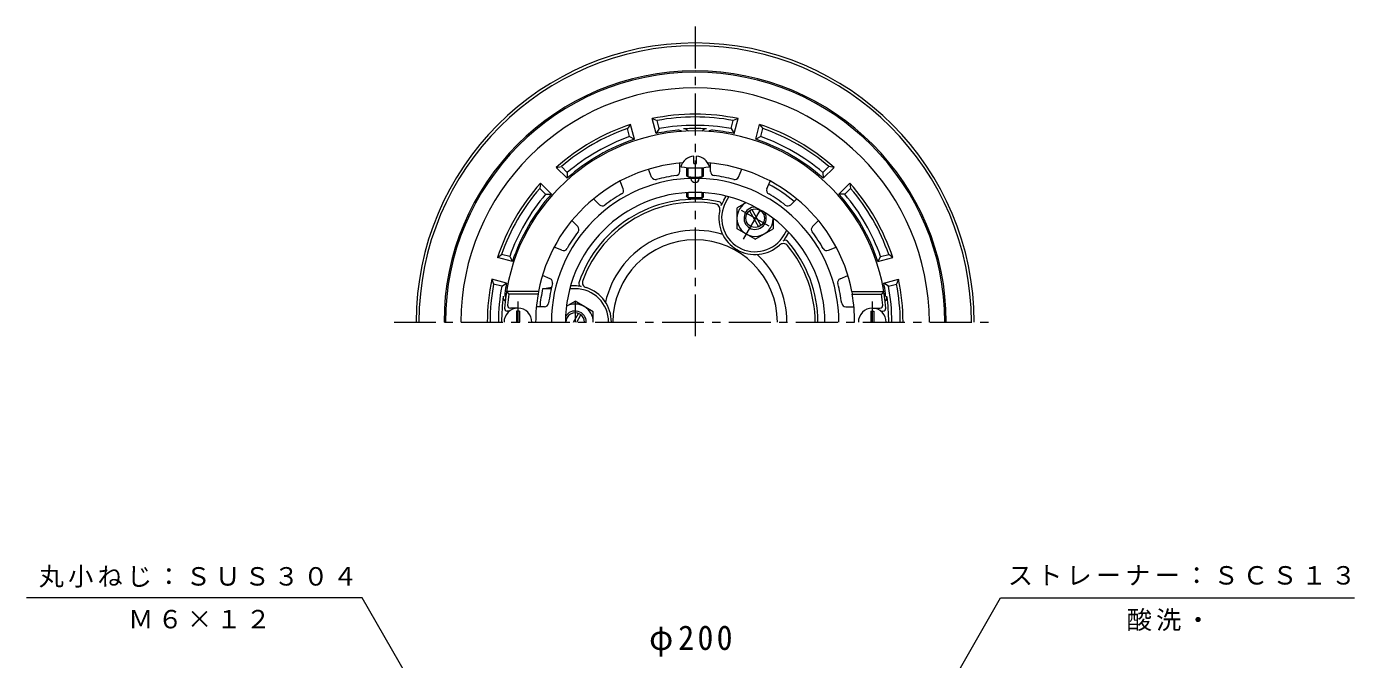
# Model space of a CAD drawing. Units: millimetres, scale not verified. Extents: x -273 to 223, y -346 to 324.
# Drawn here: x -272.6 to 203.3, y 97.5 to 324.1 of the extents above; entities that cross this region are included whole.
import ezdxf

# ---------------------------------------------------------------- set-up
doc = ezdxf.new("R2010")
doc.units = ezdxf.units.MM
doc.header["$LTSCALE"] = 3
doc.linetypes.add('CHAIN1', pattern=[8, 5, -1, 1, -1])
for name, color, linetype, lineweight in [('0-0_通り芯', 3, 'Continuous', 9), ('0-1_躯体', 2, 'Continuous', 9), ('0-2_仕上', 6, 'Continuous', 9), ('0-4_その他', 7, 'Continuous', 9), ('0-5_寸法', 7, 'Continuous', 9)]:
    doc.layers.add(name, color=color, linetype=linetype, lineweight=lineweight)
doc.styles.add('ＭＳ ゴシック', font='')
doc.styles.get('ＭＳ ゴシック').set_extended_font_data('MS Gothic')

msp = doc.modelspace()

# ---------------------------------------------------------------- linework, layer by layer
at = {"layer": '0-0_通り芯', "linetype": 'CHAIN1'}
for p, q in [((-32.96, 324.147), (-32.96, 213.252)), ((-140.838, 218.27), (74.085, 218.27))]:
    msp.add_line(p, q, dxfattribs=at)
at = {"layer": '0-0_通り芯'}
for radius, start, end in [(100, 0, 180), (99, 0, 180), (32.913, 72.51527, 167.48474), (29.485, 0, 180), (32.913, 0, 47.48473)]:
    msp.add_arc((-32.96, 218.27), radius, start, end, dxfattribs=at)
at = {"layer": '0-1_躯体'}
for p, q in [((-45.839, 287.584), (-46.617, 290.49)), ((-20.082, 287.584), (-19.303, 290.49)), ((-17.57, 291.163), (-19.303, 290.49)), ((-18.995, 285.842), (-17.57, 291.163)), ((-56.078, 289.092), (-57.243, 287.643)), ((-56.464, 284.737), (-57.243, 287.643)), ((-54.652, 283.771), (-56.078, 289.092)), ((-45.839, 287.584), (-46.925, 285.842)), ((-20.082, 287.584), (-18.995, 285.842)), ((-9.456, 284.737), (-8.678, 287.643)), ((-56.464, 284.737), (-54.652, 283.771)), ((-9.456, 284.737), (-11.268, 283.771)), ((-78.77, 271.858), (-80.898, 273.986)), ((-78.77, 271.858), (-78.84, 269.807)), ((12.85, 271.858), (14.977, 273.986)), ((12.85, 271.858), (12.92, 269.807)), ((12.92, 269.807), (16.815, 273.702)), ((16.815, 273.702), (14.977, 273.986)), ((-88.392, 268.045), (-88.676, 266.207)), ((-84.497, 264.15), (-88.392, 268.045)), ((-86.548, 264.08), (-88.676, 266.207)), ((-86.548, 264.08), (-84.497, 264.15)), ((-22.718, 262.009), (-21.896, 263.434)), ((-21.852, 261.509), (-20.89, 263.176)), ((20.628, 264.08), (18.577, 264.15)), ((20.628, 264.08), (22.756, 266.207)), ((-1.068, 249.509), (-0.105, 251.176)), ((-0.202, 249.009), (0.621, 250.434)), ((-99.427, 241.774), (-102.333, 242.552)), ((-99.427, 241.774), (-98.462, 239.962)), ((33.507, 241.774), (32.541, 239.962)), ((32.541, 239.962), (37.862, 241.388)), ((33.507, 241.774), (36.413, 242.552)), ((37.862, 241.388), (36.413, 242.552)), ((-102.274, 231.148), (-105.18, 231.927)), ((-102.274, 231.148), (-100.532, 232.235)), ((-87.609, 230.27), (-84.408, 230.803)), ((-84.535, 230.27), (-87.609, 230.27)), ((-75.96, 230.27), (-77.885, 230.27)), ((-75.96, 231.27), (-77.606, 231.27)), ((36.354, 231.148), (34.612, 232.235)), ((36.354, 231.148), (39.26, 231.927))]:
    msp.add_line(p, q, dxfattribs=at)
at = {"layer": '0-1_躯体', "color": 4}
for p, q in [((-14.853, 261.05), (-17.955, 259.259)), ((-17.955, 251.759), (-17.955, 259.259)), ((-13.536, 258.104), (-10.25, 252.413)), ((-12.67, 258.604), (-9.384, 252.913)), ((-4.96, 255.395), (-4.96, 251.756)), ((-11.455, 248.006), (-17.955, 251.759)), ((-11.455, 248.006), (-4.96, 251.756)), ((-79.111, 223.956), (-75.96, 225.775)), ((-76.537, 218.27), (-74.75, 221.365)), ((-75.383, 218.27), (-73.884, 220.865))]:
    msp.add_line(p, q, dxfattribs=at)
at = {"layer": '0-1_躯体', "color": 4, "linetype": 'CHAIN1'}
for p, q in [((-6.434, 252.607), (-16.329, 258.32)), ((-9.71, 258.54), (-15.778, 248.03)), ((-75.96, 225.81), (-75.96, 218.27))]:
    msp.add_line(p, q, dxfattribs=at)
at = {"layer": '0-1_躯体'}
for points in [[(-46.925, 285.842), (-48.351, 291.163), (-46.617, 290.49)], [(-11.268, 283.771), (-9.842, 289.092), (-8.678, 287.643)], [(-78.84, 269.807), (-82.735, 273.702), (-80.898, 273.986)], [(18.577, 264.15), (22.472, 268.045), (22.756, 266.207)], [(-98.462, 239.962), (-103.782, 241.388), (-102.333, 242.552)], [(-100.532, 232.235), (-105.853, 233.66), (-105.18, 231.927)], [(34.612, 232.235), (39.933, 233.66), (39.26, 231.927)]]:
    msp.add_lwpolyline(points, dxfattribs=at)
at = {"layer": '0-1_躯体', "color": 4}
msp.add_lwpolyline([(-69.465, 218.27), (-69.465, 222.025), (-75.96, 225.775)], dxfattribs=at)
msp.add_circle((-11.46, 255.509), 3.324, dxfattribs=at)
at = {"layer": '0-1_躯体'}
for centre, radius, start, end in [((-32.96, 218.27), 90, 0, 180), ((-32.96, 218.27), 89.5, 0, 180), ((-32.96, 218.27), 83.941, 0, 180), ((-32.96, 218.27), 74.5, 78.07777, 101.92224), ((-32.96, 218.27), 73.5, 79.29149, 100.70854), ((-32.96, 218.27), 74.5, 108.07777, 131.92224), ((-32.96, 218.27), 73.5, 109.29149, 130.70854), ((-32.96, 218.27), 69, 95.13783, 101.67665), ((-32.96, 218.27), 70.5, 79.47449, 100.52557), ((-38.96, 285.001), 2, 53.16594, 95.13788), ((-32.96, 218.27), 69.376, 86.59644, 93.40356), ((-36.96, 285.526), 2, 36.91762, 93.40337), ((-28.96, 285.526), 2, 86.59663, 143.08269), ((-26.96, 285.001), 2, 84.86212, 126.83406), ((-32.96, 218.27), 69, 78.32338, 84.86217), ((-32.96, 218.27), 74.5, 48.07777, 71.92224), ((-32.96, 218.27), 73.5, 49.29149, 70.70854), ((-32.96, 218.27), 69, 108.32338, 131.67665), ((-32.96, 218.27), 70.5, 109.47449, 130.52557), ((-32.96, 218.27), 69, 48.32338, 71.67665), ((-32.96, 218.27), 70.5, 49.47449, 70.52557), ((-32.96, 218.27), 74.5, 138.07777, 161.92224), ((-32.96, 218.27), 55.95, 50.64133, 61.8587), ((-32.96, 218.27), 74.5, 18.07777, 41.92224), ((-32.96, 218.27), 73.5, 139.29149, 160.70854), ((-32.96, 218.27), 70.5, 139.47449, 160.52557), ((-32.96, 218.27), 69, 138.32338, 161.67665), ((-32.96, 218.27), 44, 78.73782, 161.26224), ((-11.46, 255.509), 13, 149.99991, 159.36919), ((-32.96, 218.27), 69, 18.32338, 41.67665), ((-32.96, 218.27), 70.5, 19.47449, 40.52557), ((-32.96, 218.27), 73.5, 19.29149, 40.70854), ((-32.96, 218.27), 43, 80.3933, 159.60683), ((-26.118, 258.695), 2, 347.73819, 80.39346), ((-11.46, 255.509), 13, 167.73729, 312.2627), ((-24.562, 260.442), 1, 339.36754, 78.73761), ((-11.46, 255.509), 12, 149.99997, 329.99992), ((-11.46, 255.509), 13, 320.63103, 329.99991), ((-0.637, 246.629), 1, 41.26125, 140.63077), ((-1.372, 244.408), 2, 39.6064, 132.26289), ((-32.96, 218.27), 44, 0, 41.26216), ((-32.96, 218.27), 43, 0, 39.60672), ((-32.96, 218.27), 74.5, 168.07777, 180.00002), ((-71.39, 232.557), 2, 159.6064, 252.26289), ((-32.96, 218.27), 74.5, 0, 11.92224), ((-32.96, 218.27), 73.5, 169.29144, 179.99998), ((-32.96, 218.27), 70.5, 169.47441, 179.99998), ((-99.21, 228.27), 2, 171.41681, 213.38803), ((-32.96, 218.27), 69, 168.32335, 171.41632), ((-32.96, 218.27), 55.95, 167.61522, 174.35864), ((-75.96, 218.27), 13, 80.63094, 89.99991), ((-75.96, 218.27), 12, 0, 89.99992), ((-73.681, 232.083), 1, 161.26411, 260.63068), ((-75.96, 218.27), 13, 0, 72.2627), ((-32.96, 218.27), 69, 8.58368, 11.67665), ((33.29, 228.27), 2, 326.61162, 8.58319), ((-32.96, 218.27), 70.5, 0, 10.52557), ((-32.96, 218.27), 73.5, 0, 10.70854), ((-32.96, 218.27), 69.376, 172.32347, 180), ((-99.732, 227.27), 2, 172.32343, 228.81255), ((33.812, 227.27), 2, 311.18845, 7.67657), ((-32.96, 218.27), 69.376, 0, 7.67653)]:
    msp.add_arc(centre, radius, start, end, dxfattribs=at)
at = {"layer": '0-1_躯体', "color": 4}
for centre, radius, start, end in [((-11.463, 255.504), 6.5, 120.94121, 359.05873), ((-11.46, 255.509), 4, 90.2198, 29.78027), ((-75.966, 218.27), 6.5, 359.99939, 118.93852), ((-75.96, 218.27), 4, 359.99976, 149.77924), ((-75.96, 218.27), 3.324, 359.99969, 180.00031)]:
    msp.add_arc(centre, radius, start, end, dxfattribs=at)
at = {"layer": '0-2_仕上', "color": 4}
for p, q in [((-33.46, 275.162), (-33.46, 277.779)), ((-32.46, 275.162), (-32.46, 277.779)), ((-35.96, 270.523), (-35.96, 273.642)), ((-35.46, 270.427), (-35.46, 273.601)), ((-33.46, 275.162), (-32.46, 275.162)), ((-30.46, 270.427), (-30.46, 273.601)), ((-29.96, 270.523), (-29.96, 273.642)), ((-35.96, 263.19), (-35.96, 264.673)), ((-35.96, 263.19), (-35.46, 262.69)), ((-35.46, 262.69), (-35.46, 264.703)), ((-30.46, 262.69), (-30.46, 264.703)), ((-29.96, 263.19), (-30.46, 262.69)), ((-29.96, 263.19), (-29.96, 264.673)), ((-95.96, 222.186), (-96.96, 222.186)), ((-96.96, 222.186), (-96.96, 218.27)), ((-95.96, 222.186), (-95.96, 218.27)), ((30.04, 222.186), (31.04, 222.186)), ((30.04, 222.186), (30.04, 218.27)), ((31.04, 222.186), (31.04, 218.27))]:
    msp.add_line(p, q, dxfattribs=at)
at = {"layer": '0-2_仕上'}
for p, q in [((-48.544, 270.265), (-49.686, 273.022)), ((-38.46, 272.271), (-38.46, 275.255)), ((-27.46, 272.271), (-27.46, 275.255)), ((-17.376, 270.265), (-16.234, 273.022)), ((-58.707, 266.055), (-59.849, 268.813)), ((-34.46, 269.772), (-34.46, 270.287)), ((-31.46, 269.772), (-31.46, 270.287)), ((-7.214, 266.055), (-6.072, 268.813)), ((-67.255, 260.343), (-69.366, 262.454)), ((1.335, 260.343), (3.445, 262.454)), ((-75.034, 252.565), (-77.144, 254.675)), ((9.113, 252.565), (11.224, 254.675)), ((-80.746, 244.016), (-83.503, 245.158)), ((14.826, 244.016), (17.583, 245.158)), ((-84.955, 233.854), (-87.712, 234.996)), ((19.035, 233.854), (21.792, 234.996)), ((-100.571, 229.27), (-99.715, 228.27)), ((-89.143, 229.27), (-100.571, 229.27)), ((-89.143, 229.27), (-89.239, 228.27)), ((23.223, 229.27), (34.651, 229.27)), ((23.223, 229.27), (23.319, 228.27)), ((34.651, 229.27), (33.795, 228.27)), ((-89.239, 228.27), (-99.715, 228.27)), ((-86.961, 223.77), (-89.945, 223.77)), ((21.041, 223.77), (23.936, 223.77)), ((23.319, 228.27), (33.795, 228.27)), ((-99.46, 222.27), (-100.275, 222.27)), ((-96.46, 223.27), (-99.189, 223.27)), ((30.54, 223.27), (33.269, 223.27)), ((33.54, 222.27), (34.355, 222.27))]:
    msp.add_line(p, q, dxfattribs=at)
at = {"layer": '0-2_仕上', "color": 4, "linetype": 'CHAIN1'}
for p, q in [((-96.46, 225.672), (-96.46, 218.27)), ((30.54, 225.672), (30.54, 218.27))]:
    msp.add_line(p, q, dxfattribs=at)
at = {"layer": '0-2_仕上'}
for centre, radius, start, end in [((-32.96, 218.27), 68.5, 4.24799, 175.75201), ((-32.96, 218.27), 57.25, 94.50928, 168.92233), ((-39.96, 272.271), 1.5, 277.38527, 0), ((-32.96, 218.27), 57.25, 11.07767, 85.49072), ((-25.96, 272.271), 1.5, 180.00012, 262.61461), ((-32.96, 218.27), 51.52, 0, 180), ((-47.158, 270.839), 1.5, 202.50012, 285.11461), ((-32.96, 218.27), 52.953, 97.38596, 105.11404), ((-32.96, 284.716), 14.507, 258.06526, 281.93474), ((-32.96, 269.79), 1.5, 180.83414, 359.16586), ((-32.96, 218.27), 52.953, 74.88596, 82.61404), ((-18.762, 270.839), 1.5, 254.88527, 337.5), ((-32.96, 218.27), 46.5, 0, 180), ((-32.96, 218.27), 52.953, 119.88596, 127.61404), ((-60.092, 265.481), 1.5, 299.88527, 22.5), ((-5.828, 265.481), 1.5, 157.50012, 240.11461), ((-32.96, 218.27), 52.953, 52.38596, 60.11404), ((-66.195, 261.404), 1.5, 225.00012, 307.61461), ((0.274, 261.404), 1.5, 232.38527, 315), ((-76.094, 251.504), 1.5, 322.38527, 45), ((10.174, 251.504), 1.5, 135.00012, 217.61461), ((-32.96, 218.27), 52.953, 142.38596, 150.11404), ((-32.96, 218.27), 52.953, 29.88596, 37.61404), ((-80.171, 245.402), 1.5, 247.50012, 330.11461), ((14.251, 245.402), 1.5, 209.88527, 292.5), ((-85.529, 232.468), 1.5, 344.88527, 67.5), ((19.609, 232.468), 1.5, 112.50012, 195.11461), ((-32.96, 218.27), 52.953, 164.88596, 172.61404), ((-32.96, 218.27), 52.953, 7.38596, 15.11404), ((-99.189, 224.27), 1, 174.8239, 270), ((-32.96, 218.27), 67.5, 171.48038, 174.82349), ((-32.96, 218.27), 57.161, 169.92453, 180), ((-86.961, 225.27), 1.5, 270.00012, 352.61461), ((21.041, 225.27), 1.5, 187.38527, 270), ((-32.96, 218.27), 57.161, 0, 10.07547), ((33.269, 224.27), 1, 270, 5.1761), ((-32.96, 218.27), 67.5, 5.17651, 8.51962), ((-100.275, 223.27), 1, 175.75238, 270), ((34.355, 223.27), 1, 270, 4.24762)]:
    msp.add_arc(centre, radius, start, end, dxfattribs=at)
at = {"layer": '0-2_仕上', "color": 4}
for centre, radius, start, end in [((-32.96, 272.453), 5.348, 95.36397, 164.22838), ((-32.96, 272.453), 5.348, 15.77162, 84.63603), ((-32.96, 306.774), 33.267, 261.09943, 278.90057), ((-32.96, 277.383), 14.507, 258.06526, 281.93474), ((-32.96, 277.383), 14.905, 260.34387, 279.65613), ((-96.46, 218.27), 5, 0, 180), ((30.54, 218.27), 5, 0, 180)]:
    msp.add_arc(centre, radius, start, end, dxfattribs=at)
at = {"layer": '0-5_寸法'}
for p, q in [((-152.244, 119.488), (-272.575, 119.488)), ((-91.954, 15.062), (-152.244, 119.488)), ((17.646, 17.488), (76.536, 119.488)), ((76.536, 119.488), (203.326, 119.488))]:
    msp.add_line(p, q, dxfattribs=at)

# ---------------------------------------------------------------- texts
at = {"layer": '0-4_その他', "color": 2, "insert": (-49.46, 98.488), "char_height": 8.798, "attachment_point": 7, "style": 'ＭＳ ゴシック'}
msp.add_mtext('\\T1.21;\\W0.95;φ200', dxfattribs=at)
at = {"layer": '0-5_寸法', "char_height": 6.598, "attachment_point": 7, "style": 'ＭＳ ゴシック'}
for s, insert in [('\\T1.17;丸小ねじ：ＳＵＳ３０４', (-268.177, 123.193)), ('\\T1.17;ストレーナー：ＳＣＳ１３', (79.101, 123.95)), ('\\T1.17;Ｍ６×１２', (-236.131, 108.505)), ('\\T1.17;酸洗・', (121.719, 107.628))]:
    msp.add_mtext(s, dxfattribs=dict(at, insert=insert))

doc.saveas('drawing.dxf')
